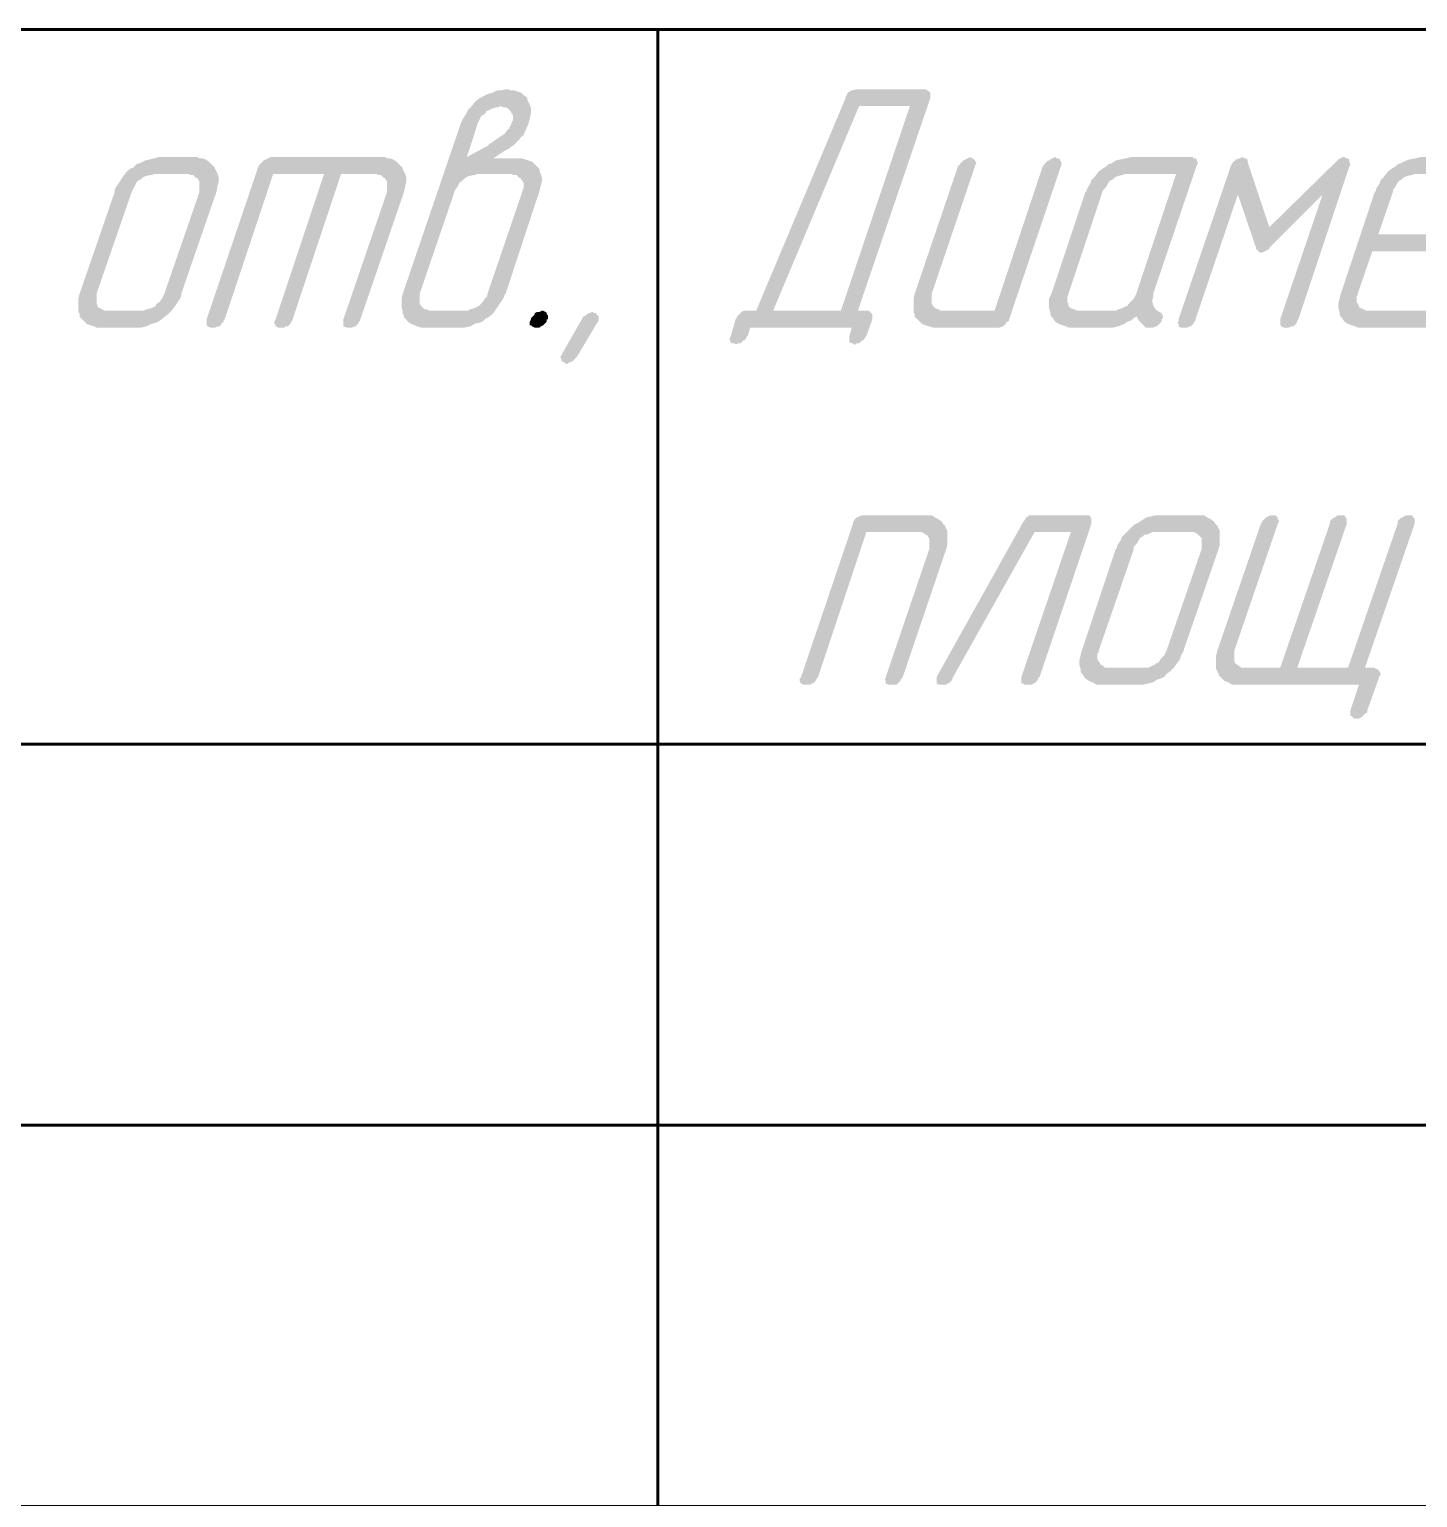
# Model space of a CAD drawing. Extents: x 260 to 1101, y 70 to 664.
# Drawn here: x 432.9 to 462.04, y 271.97 to 302.79 of the extents above; entities that cross this region are included whole.
import ezdxf

# ---------------------------------------------------------------- set-up
doc = ezdxf.new("R2010")
doc.units = 0
doc.header["$MEASUREMENT"] = 0
doc.layers.add('PDF _Геометрия', color=7, linetype='CONTINUOUS')
doc.layers.add('PDF _Сплошная заливка', color=7, linetype='CONTINUOUS')

msp = doc.modelspace()

# ---------------------------------------------------------------- hatches: boundary and pattern name
at = {"layer": 'PDF _Сплошная заливка', "transparency": 33554559}
h = msp.add_hatch(color=256, dxfattribs=at)
h.paths.add_polyline_path([(442.797, 301.177), (442.772, 301.177), (442.747, 301.151), (442.696, 301.151), (442.62, 301.126), (442.569, 301.101), (442.518, 301.075), (442.493, 301.075), (442.493, 301.05), (442.467, 301.024), (442.442, 300.999), (442.391, 300.974), (442.366, 300.923), (442.34, 300.872), (442.315, 300.821), (442.086, 300.11), (442.416, 300.288), (442.416, 300.288), (442.442, 300.313), (442.467, 300.313), (442.518, 300.339), (442.569, 300.389), (442.645, 300.44), (442.721, 300.491), (442.797, 300.542), (442.874, 300.593), (442.95, 300.694), (442.975, 300.694), (442.975, 300.72), (443.001, 300.77), (443.026, 300.821), (443.026, 300.821), (443.026, 300.847), (443.052, 300.872), (443.052, 300.897), (443.052, 300.948), (443.052, 300.999), (443.026, 301.024), (443.001, 301.075), (443.001, 301.075), (443.001, 301.075), (442.95, 301.126), (442.899, 301.151), (442.848, 301.151)], flags=0)
h.paths.add_polyline_path([(443.026, 299.754), (442.289, 299.754), (442.264, 299.729), (442.213, 299.729), (442.112, 299.704), (442.061, 299.678), (442.01, 299.627), (442.01, 299.627), (441.985, 299.627), (441.985, 299.602), (441.934, 299.577), (441.883, 299.475), (441.858, 299.45), (441.832, 299.399), (441.095, 297.24), (441.095, 297.24), (441.095, 297.214), (441.095, 297.189), (441.095, 297.138), (441.095, 297.062), (441.095, 297.037), (441.121, 296.986), (441.121, 296.986), (441.146, 296.96), (441.172, 296.935), (441.197, 296.91), (441.248, 296.91), (441.299, 296.884), (441.349, 296.884), (442.061, 296.884), (442.112, 296.884), (442.137, 296.91), (442.239, 296.935), (442.289, 296.96), (442.34, 296.986), (442.34, 296.986), (442.366, 297.011), (442.391, 297.037), (442.416, 297.062), (442.467, 297.138), (442.518, 297.189), (442.518, 297.24), (443.255, 299.399), (443.255, 299.399), (443.255, 299.424), (443.28, 299.45), (443.28, 299.475), (443.28, 299.551), (443.255, 299.602), (443.229, 299.627), (443.229, 299.653), (443.229, 299.653), (443.179, 299.678), (443.153, 299.704), (443.128, 299.729), (443.077, 299.729)], flags=0)
h.paths.add_polyline_path([(443.001, 301.507), (443.077, 301.507), (443.153, 301.482), (443.229, 301.456), (443.28, 301.405), (443.356, 301.355), (443.356, 301.329), (443.356, 301.304), (443.382, 301.253), (443.407, 301.202), (443.433, 301.126), (443.433, 301.05), (443.407, 300.923), (443.382, 300.821), (443.331, 300.694), (443.28, 300.593), (443.28, 300.593), (443.28, 300.567), (443.255, 300.542), (443.229, 300.542), (443.179, 300.466), (443.077, 300.364), (443.077, 300.364), (443.052, 300.339), (443.026, 300.339), (443.001, 300.313), (442.975, 300.288), (442.925, 300.262), (442.874, 300.237), (442.645, 300.085), (443.179, 300.085), (443.229, 300.085), (443.306, 300.059), (443.382, 300.034), (443.458, 300.008), (443.509, 299.958), (443.585, 299.881), (443.585, 299.881), (443.61, 299.856), (443.61, 299.805), (443.636, 299.754), (443.661, 299.678), (443.661, 299.602), (443.636, 299.5), (443.61, 299.399), (442.899, 297.24), (442.874, 297.214), (442.874, 297.189), (442.848, 297.138), (442.797, 297.062), (442.747, 296.986), (442.696, 296.91), (442.62, 296.808), (442.518, 296.732), (442.493, 296.732), (442.467, 296.706), (442.416, 296.656), (442.34, 296.63), (442.239, 296.605), (442.162, 296.554), (442.035, 296.529), (441.934, 296.529), (441.172, 296.529), (441.121, 296.529), (441.045, 296.554), (440.994, 296.579), (440.918, 296.605), (440.841, 296.656), (440.791, 296.732), (440.765, 296.732), (440.765, 296.783), (440.74, 296.808), (440.74, 296.884), (440.714, 296.96), (440.714, 297.037), (440.714, 297.138), (440.74, 297.24), (441.476, 299.399), (441.959, 300.821), (441.959, 300.821), (441.959, 300.821), (441.985, 300.872), (442.01, 300.923), (442.061, 300.999), (442.112, 301.101), (442.188, 301.177), (442.264, 301.278), (442.366, 301.355), (442.391, 301.355), (442.416, 301.38), (442.467, 301.405), (442.518, 301.431), (442.62, 301.456), (442.721, 301.507), (442.797, 301.507), (442.899, 301.532), (442.95, 301.532)], flags=0)
h = msp.add_hatch(color=256, dxfattribs=at)
h.paths.add_polyline_path([(451.384, 301.177), (450.317, 301.177), (448.514, 296.884), (449.936, 296.884)], flags=0)
h.paths.add_polyline_path([(451.74, 301.507), (451.765, 301.507), (451.791, 301.482), (451.816, 301.456), (451.816, 301.405), (451.816, 301.355), (450.292, 296.884), (450.495, 296.884), (450.521, 296.884), (450.546, 296.859), (450.571, 296.833), (450.597, 296.808), (450.597, 296.757), (450.597, 296.706), (450.47, 296.351), (450.47, 296.351), (450.444, 296.325), (450.419, 296.275), (450.368, 296.249), (450.343, 296.224), (450.317, 296.198), (450.266, 296.198), (450.241, 296.173), (450.216, 296.173), (450.19, 296.198), (450.165, 296.198), (450.114, 296.224), (450.114, 296.224), (450.114, 296.249), (450.114, 296.3), (450.114, 296.351), (450.165, 296.529), (448.031, 296.529), (447.98, 296.351), (447.955, 296.351), (447.955, 296.325), (447.929, 296.275), (447.878, 296.249), (447.853, 296.224), (447.828, 296.198), (447.777, 296.198), (447.726, 296.173), (447.726, 296.173), (447.701, 296.198), (447.65, 296.198), (447.624, 296.224), (447.624, 296.224), (447.599, 296.275), (447.599, 296.3), (447.624, 296.351), (447.726, 296.706), (447.726, 296.706), (447.751, 296.732), (447.751, 296.757), (447.777, 296.783), (447.828, 296.833), (447.853, 296.859), (447.904, 296.884), (447.98, 296.884), (448.158, 296.884), (450.038, 301.355), (450.038, 301.355), (450.038, 301.38), (450.063, 301.405), (450.063, 301.431), (450.114, 301.482), (450.165, 301.507), (450.266, 301.532), (451.715, 301.532)], flags=0)
h = msp.add_hatch(color=256, dxfattribs=at)
h.paths.add_polyline_path([(436.243, 299.754), (435.506, 299.754), (435.481, 299.729), (435.43, 299.729), (435.329, 299.704), (435.278, 299.678), (435.227, 299.627), (435.227, 299.627), (435.202, 299.627), (435.176, 299.602), (435.151, 299.577), (435.1, 299.475), (435.074, 299.424), (435.049, 299.373), (434.312, 297.24), (434.312, 297.24), (434.312, 297.214), (434.312, 297.189), (434.312, 297.138), (434.312, 297.062), (434.312, 297.037), (434.338, 296.986), (434.338, 296.986), (434.338, 296.96), (434.389, 296.935), (434.439, 296.91), (434.49, 296.884), (434.541, 296.884), (435.278, 296.884), (435.303, 296.884), (435.354, 296.91), (435.456, 296.935), (435.506, 296.96), (435.557, 296.986), (435.557, 296.986), (435.557, 297.011), (435.583, 297.037), (435.633, 297.062), (435.684, 297.138), (435.71, 297.189), (435.735, 297.24), (436.472, 299.373), (436.472, 299.399), (436.472, 299.399), (436.472, 299.424), (436.472, 299.475), (436.472, 299.551), (436.472, 299.602), (436.446, 299.627), (436.446, 299.653), (436.446, 299.653), (436.395, 299.678), (436.345, 299.729), (436.294, 299.729)], flags=0)
h.paths.add_polyline_path([(436.472, 300.085), (436.523, 300.085), (436.599, 300.059), (436.675, 300.008), (436.726, 299.958), (436.802, 299.881), (436.802, 299.881), (436.802, 299.856), (436.827, 299.805), (436.853, 299.754), (436.878, 299.678), (436.878, 299.602), (436.853, 299.5), (436.827, 299.373), (436.091, 297.24), (436.091, 297.214), (436.091, 297.189), (436.065, 297.138), (436.014, 297.062), (435.964, 296.986), (435.887, 296.884), (435.811, 296.808), (435.71, 296.732), (435.71, 296.732), (435.684, 296.706), (435.608, 296.656), (435.557, 296.63), (435.456, 296.605), (435.354, 296.554), (435.252, 296.529), (435.151, 296.529), (434.389, 296.529), (434.312, 296.529), (434.261, 296.554), (434.185, 296.579), (434.109, 296.605), (434.058, 296.656), (433.982, 296.732), (433.982, 296.732), (433.957, 296.757), (433.957, 296.808), (433.931, 296.859), (433.931, 296.935), (433.931, 297.037), (433.931, 297.138), (433.957, 297.24), (434.693, 299.373), (434.693, 299.399), (434.693, 299.424), (434.719, 299.475), (434.77, 299.551), (434.82, 299.627), (434.871, 299.704), (434.947, 299.805), (435.049, 299.881), (435.074, 299.881), (435.1, 299.907), (435.151, 299.958), (435.227, 299.983), (435.329, 300.034), (435.43, 300.059), (435.532, 300.085), (435.633, 300.11), (436.421, 300.11)], flags=0)
for points in [[(440.409, 300.085), (440.46, 300.085), (440.536, 300.059), (440.613, 300.008), (440.663, 299.958), (440.74, 299.881), (440.74, 299.881), (440.74, 299.856), (440.765, 299.805), (440.791, 299.754), (440.816, 299.678), (440.816, 299.602), (440.791, 299.5), (440.765, 299.373), (439.851, 296.706), (439.851, 296.681), (439.825, 296.656), (439.8, 296.605), (439.749, 296.554), (439.749, 296.554), (439.724, 296.554), (439.673, 296.529), (439.622, 296.529), (439.622, 296.529), (439.597, 296.529), (439.571, 296.529), (439.495, 296.554), (439.495, 296.579), (439.495, 296.605), (439.495, 296.63), (439.495, 296.656), (439.495, 296.706), (440.409, 299.373), (440.409, 299.399), (440.409, 299.399), (440.409, 299.424), (440.409, 299.475), (440.409, 299.551), (440.409, 299.602), (440.384, 299.627), (440.384, 299.653), (440.384, 299.653), (440.333, 299.678), (440.282, 299.729), (440.232, 299.729), (440.181, 299.754), (439.444, 299.754), (438.428, 296.706), (438.428, 296.681), (438.402, 296.656), (438.377, 296.605), (438.326, 296.554), (438.326, 296.554), (438.276, 296.554), (438.25, 296.529), (438.174, 296.529), (438.174, 296.529), (438.148, 296.529), (438.123, 296.529), (438.072, 296.554), (438.072, 296.579), (438.047, 296.605), (438.047, 296.63), (438.047, 296.656), (438.072, 296.706), (439.088, 299.754), (438.021, 299.754), (437.005, 296.706), (436.98, 296.681), (436.98, 296.656), (436.929, 296.605), (436.904, 296.554), (436.878, 296.554), (436.853, 296.554), (436.802, 296.529), (436.751, 296.529), (436.751, 296.529), (436.726, 296.529), (436.7, 296.529), (436.65, 296.554), (436.624, 296.579), (436.624, 296.605), (436.624, 296.63), (436.624, 296.656), (436.624, 296.706), (437.717, 299.932), (437.717, 299.932), (437.742, 299.958), (437.767, 299.983), (437.793, 300.008), (437.818, 300.034), (437.869, 300.059), (437.92, 300.085), (437.971, 300.11), (440.359, 300.11)], [(454.458, 300.085), (454.509, 300.085), (454.534, 300.059), (454.534, 300.034), (454.56, 300.008), (454.56, 299.983), (454.56, 299.932), (453.468, 296.706), (453.468, 296.681), (453.442, 296.656), (453.417, 296.656), (453.391, 296.605), (453.366, 296.579), (453.34, 296.554), (453.264, 296.529), (453.213, 296.529), (451.918, 296.529), (451.867, 296.529), (451.791, 296.554), (451.715, 296.579), (451.638, 296.605), (451.588, 296.656), (451.511, 296.732), (451.511, 296.732), (451.486, 296.757), (451.486, 296.808), (451.46, 296.859), (451.46, 296.935), (451.46, 297.037), (451.46, 297.138), (451.486, 297.24), (452.4, 299.932), (452.426, 299.932), (452.426, 299.958), (452.451, 299.983), (452.502, 300.034), (452.502, 300.034), (452.553, 300.059), (452.604, 300.085), (452.655, 300.11), (452.655, 300.11), (452.68, 300.085), (452.705, 300.085), (452.731, 300.059), (452.756, 300.034), (452.756, 300.008), (452.782, 299.983), (452.756, 299.932), (451.842, 297.24), (451.842, 297.24), (451.842, 297.214), (451.842, 297.189), (451.842, 297.138), (451.842, 297.062), (451.842, 297.037), (451.867, 296.986), (451.867, 296.986), (451.892, 296.96), (451.918, 296.935), (451.994, 296.91), (452.019, 296.884), (452.096, 296.884), (453.163, 296.884), (454.179, 299.932), (454.204, 299.932), (454.204, 299.958), (454.23, 299.983), (454.28, 300.034), (454.306, 300.034), (454.331, 300.059), (454.382, 300.085), (454.433, 300.11), (454.433, 300.11)], [(460.53, 300.085), (460.555, 300.085), (460.606, 300.059), (460.606, 300.034), (460.606, 300.008), (460.632, 299.958), (460.632, 299.932), (460.606, 299.907), (459.539, 296.706), (459.514, 296.681), (459.514, 296.656), (459.488, 296.605), (459.438, 296.554), (459.412, 296.554), (459.387, 296.554), (459.336, 296.529), (459.285, 296.529), (459.285, 296.529), (459.26, 296.529), (459.234, 296.529), (459.184, 296.554), (459.158, 296.579), (459.158, 296.605), (459.158, 296.63), (459.158, 296.656), (459.158, 296.706), (460.047, 299.323), (458.929, 298.205), (458.929, 298.205), (458.929, 298.18), (458.879, 298.154), (458.828, 298.129), (458.777, 298.103), (458.752, 298.103), (458.726, 298.103), (458.701, 298.129), (458.675, 298.154), (458.65, 298.18), (458.65, 298.205), (458.269, 299.323), (457.38, 296.706), (457.38, 296.681), (457.354, 296.656), (457.329, 296.605), (457.278, 296.554), (457.278, 296.554), (457.253, 296.554), (457.202, 296.529), (457.151, 296.529), (457.126, 296.529), (457.126, 296.529), (457.075, 296.529), (457.024, 296.554), (457.024, 296.579), (457.024, 296.605), (456.999, 296.63), (457.024, 296.656), (457.024, 296.706), (458.117, 299.907), (458.117, 299.932), (458.142, 299.958), (458.167, 300.008), (458.218, 300.034), (458.218, 300.059), (458.244, 300.059), (458.32, 300.085), (458.371, 300.11), (458.371, 300.11), (458.396, 300.085), (458.421, 300.085), (458.447, 300.085), (458.447, 300.059), (458.472, 300.059), (458.472, 300.008), (458.929, 298.637), (460.327, 300.008), (460.327, 300.008), (460.352, 300.034), (460.378, 300.059), (460.428, 300.085), (460.479, 300.11), (460.505, 300.11)], [(443.687, 296.884), (443.737, 296.859), (443.763, 296.833), (443.763, 296.808), (443.788, 296.783), (443.788, 296.757), (443.788, 296.706), (443.763, 296.706), (443.763, 296.656), (443.737, 296.63), (443.687, 296.579), (443.687, 296.579), (443.636, 296.554), (443.61, 296.529), (443.534, 296.529), (443.534, 296.529), (443.509, 296.529), (443.458, 296.554), (443.433, 296.579), (443.407, 296.579), (443.407, 296.605), (443.407, 296.656), (443.433, 296.706), (443.433, 296.706), (443.433, 296.732), (443.458, 296.757), (443.509, 296.808), (443.509, 296.833), (443.56, 296.859), (443.61, 296.859), (443.661, 296.884), (443.661, 296.884)], [(444.754, 296.833), (444.805, 296.833), (444.805, 296.808), (444.83, 296.783), (444.855, 296.757), (444.855, 296.732), (444.855, 296.681), (444.855, 296.681), (444.805, 296.605), (444.398, 295.919), (444.347, 295.868), (444.322, 295.843), (444.296, 295.817), (444.271, 295.817), (444.246, 295.792), (444.22, 295.792), (444.195, 295.767), (444.169, 295.767), (444.144, 295.792), (444.093, 295.817), (444.093, 295.817), (444.068, 295.843), (444.068, 295.868), (444.042, 295.919), (444.068, 295.944), (444.068, 295.944), (444.093, 295.995), (444.5, 296.706), (444.525, 296.757), (444.576, 296.783), (444.601, 296.808), (444.601, 296.808), (444.652, 296.833), (444.677, 296.833), (444.703, 296.859), (444.728, 296.859)], [(451.765, 292.592), (451.842, 292.592), (451.918, 292.541), (451.969, 292.515), (452.045, 292.465), (452.096, 292.388), (452.121, 292.388), (452.121, 292.363), (452.146, 292.312), (452.172, 292.261), (452.172, 292.185), (452.172, 292.084), (452.172, 291.982), (452.146, 291.88), (451.232, 289.188), (451.232, 289.188), (451.206, 289.163), (451.181, 289.112), (451.13, 289.061), (451.13, 289.061), (451.105, 289.036), (451.054, 289.036), (451.003, 289.036), (450.978, 289.036), (450.978, 289.036), (450.927, 289.036), (450.876, 289.061), (450.876, 289.061), (450.876, 289.112), (450.851, 289.137), (450.876, 289.163), (450.876, 289.188), (451.791, 291.88), (451.791, 291.88), (451.791, 291.906), (451.791, 291.931), (451.791, 291.982), (451.791, 292.058), (451.791, 292.109), (451.765, 292.134), (451.765, 292.134), (451.765, 292.16), (451.715, 292.185), (451.638, 292.236), (451.613, 292.236), (451.562, 292.236), (450.47, 292.236), (449.454, 289.188), (449.454, 289.188), (449.428, 289.163), (449.403, 289.112), (449.352, 289.061), (449.326, 289.061), (449.301, 289.036), (449.276, 289.036), (449.2, 289.036), (449.2, 289.036), (449.174, 289.036), (449.149, 289.036), (449.098, 289.061), (449.098, 289.061), (449.072, 289.112), (449.072, 289.137), (449.072, 289.163), (449.098, 289.188), (450.19, 292.414), (450.19, 292.439), (450.19, 292.439), (450.216, 292.49), (450.241, 292.515), (450.266, 292.541), (450.317, 292.566), (450.368, 292.592), (450.419, 292.592), (451.715, 292.592)], [(455.119, 292.592), (455.144, 292.592), (455.17, 292.566), (455.195, 292.515), (455.195, 292.49), (455.195, 292.414), (454.103, 289.188), (454.077, 289.188), (454.077, 289.163), (454.052, 289.112), (454.001, 289.061), (453.976, 289.061), (453.95, 289.036), (453.899, 289.036), (453.849, 289.036), (453.849, 289.036), (453.823, 289.036), (453.798, 289.036), (453.747, 289.061), (453.722, 289.061), (453.722, 289.112), (453.722, 289.137), (453.722, 289.163), (453.722, 289.188), (454.763, 292.236), (454.001, 292.236), (452.273, 289.163), (452.273, 289.163), (452.273, 289.137), (452.223, 289.086), (452.146, 289.036), (452.121, 289.036), (452.07, 289.036), (452.045, 289.036), (452.019, 289.036), (451.994, 289.036), (451.943, 289.061), (451.943, 289.086), (451.943, 289.112), (451.943, 289.137), (451.943, 289.188), (451.969, 289.239), (453.772, 292.465), (453.772, 292.465), (453.798, 292.49), (453.823, 292.541), (453.899, 292.592), (453.95, 292.592), (454.001, 292.592), (455.093, 292.592)], [(461.902, 292.592), (461.927, 292.592), (461.953, 292.541), (461.953, 292.541), (461.978, 292.515), (461.978, 292.465), (461.978, 292.414), (460.936, 289.391), (461.14, 289.391), (461.165, 289.366), (461.191, 289.366), (461.216, 289.34), (461.241, 289.315), (461.267, 289.264), (461.241, 289.213), (460.987, 288.502), (460.987, 288.502), (460.987, 288.451), (460.936, 288.426), (460.886, 288.375), (460.886, 288.375), (460.86, 288.35), (460.809, 288.324), (460.759, 288.324), (460.733, 288.324), (460.708, 288.324), (460.682, 288.35), (460.657, 288.375), (460.632, 288.375), (460.632, 288.401), (460.632, 288.451), (460.632, 288.502), (460.809, 289.036), (458.269, 289.036), (458.218, 289.036), (458.142, 289.036), (458.066, 289.086), (457.989, 289.112), (457.939, 289.163), (457.863, 289.239), (457.863, 289.239), (457.863, 289.264), (457.837, 289.315), (457.812, 289.366), (457.812, 289.442), (457.812, 289.544), (457.812, 289.645), (457.837, 289.747), (458.752, 292.414), (458.777, 292.439), (458.777, 292.465), (458.802, 292.49), (458.853, 292.541), (458.853, 292.541), (458.904, 292.566), (458.955, 292.592), (459.006, 292.592), (459.006, 292.592), (459.031, 292.592), (459.057, 292.592), (459.107, 292.541), (459.107, 292.541), (459.107, 292.515), (459.133, 292.465), (459.107, 292.414), (458.193, 289.747), (458.193, 289.721), (458.193, 289.721), (458.193, 289.696), (458.193, 289.645), (458.193, 289.569), (458.193, 289.518), (458.218, 289.493), (458.218, 289.467), (458.244, 289.467), (458.269, 289.442), (458.345, 289.391), (458.371, 289.391), (458.447, 289.391), (459.158, 289.391), (460.2, 292.414), (460.2, 292.439), (460.2, 292.465), (460.225, 292.49), (460.276, 292.541), (460.301, 292.541), (460.327, 292.566), (460.378, 292.592), (460.428, 292.592), (460.428, 292.592), (460.479, 292.592), (460.505, 292.592), (460.53, 292.541), (460.53, 292.541), (460.555, 292.515), (460.555, 292.465), (460.555, 292.414), (459.514, 289.391), (460.581, 289.391), (461.622, 292.414), (461.622, 292.439), (461.622, 292.465), (461.648, 292.49), (461.699, 292.541), (461.724, 292.541), (461.749, 292.566), (461.8, 292.592), (461.851, 292.592), (461.851, 292.592)]]:
    msp.add_hatch(color=256, dxfattribs=at).paths.add_polyline_path(points)
h = msp.add_hatch(color=256, dxfattribs=at)
h.paths.add_polyline_path([(456.973, 299.754), (455.881, 299.754), (455.855, 299.729), (455.83, 299.729), (455.729, 299.704), (455.678, 299.678), (455.627, 299.627), (455.627, 299.627), (455.602, 299.627), (455.576, 299.602), (455.551, 299.577), (455.5, 299.475), (455.449, 299.424), (455.424, 299.373), (454.712, 297.24), (454.712, 297.24), (454.712, 297.214), (454.687, 297.189), (454.687, 297.138), (454.687, 297.062), (454.712, 297.037), (454.712, 296.986), (454.712, 296.986), (454.738, 296.96), (454.763, 296.935), (454.839, 296.91), (454.89, 296.884), (454.941, 296.884), (455.678, 296.884), (455.703, 296.884), (455.754, 296.91), (455.83, 296.935), (455.881, 296.96), (455.932, 296.986), (455.957, 296.986), (455.957, 297.011), (455.983, 297.037), (456.008, 297.062), (456.084, 297.138), (456.11, 297.189), (456.135, 297.24)], flags=0)
h.paths.add_polyline_path([(457.329, 300.085), (457.38, 300.085), (457.405, 300.059), (457.405, 300.034), (457.431, 299.983), (457.405, 299.932), (456.491, 297.24), (456.491, 297.24), (456.491, 297.214), (456.491, 297.189), (456.491, 297.164), (456.465, 297.087), (456.491, 297.011), (456.491, 296.986), (456.516, 296.96), (456.541, 296.91), (456.618, 296.859), (456.618, 296.859), (456.618, 296.859), (456.668, 296.833), (456.668, 296.808), (456.694, 296.783), (456.694, 296.732), (456.668, 296.706), (456.668, 296.681), (456.668, 296.656), (456.618, 296.605), (456.592, 296.579), (456.567, 296.554), (456.541, 296.554), (456.491, 296.529), (456.44, 296.529), (456.389, 296.529), (456.364, 296.529), (456.338, 296.529), (456.287, 296.579), (456.237, 296.63), (456.237, 296.63), (456.211, 296.656), (456.211, 296.656), (456.186, 296.681), (456.16, 296.732), (456.16, 296.757), (456.135, 296.757), (456.084, 296.732), (456.033, 296.681), (455.957, 296.656), (455.881, 296.605), (455.754, 296.554), (455.652, 296.529), (455.525, 296.529), (454.763, 296.529), (454.712, 296.529), (454.662, 296.554), (454.585, 296.579), (454.509, 296.605), (454.433, 296.656), (454.382, 296.732), (454.382, 296.732), (454.357, 296.757), (454.331, 296.808), (454.331, 296.859), (454.306, 296.935), (454.306, 297.037), (454.306, 297.138), (454.357, 297.24), (455.068, 299.373), (455.093, 299.399), (455.093, 299.424), (455.119, 299.475), (455.17, 299.551), (455.195, 299.627), (455.271, 299.704), (455.347, 299.805), (455.449, 299.881), (455.449, 299.881), (455.5, 299.907), (455.551, 299.958), (455.627, 299.983), (455.703, 300.034), (455.805, 300.059), (455.932, 300.085), (456.033, 300.11), (457.329, 300.11)], flags=0)
h = msp.add_hatch(color=256, dxfattribs=at)
h.paths.add_polyline_path([(462.715, 299.754), (461.978, 299.754), (461.927, 299.729), (461.902, 299.729), (461.8, 299.704), (461.749, 299.678), (461.699, 299.627), (461.699, 299.627), (461.673, 299.627), (461.648, 299.602), (461.622, 299.577), (461.572, 299.475), (461.521, 299.424), (461.521, 299.373), (461.216, 298.484), (462.639, 298.484), (462.943, 299.373), (462.943, 299.399), (462.943, 299.399), (462.943, 299.424), (462.943, 299.475), (462.943, 299.551), (462.943, 299.602), (462.918, 299.627), (462.918, 299.653), (462.893, 299.653), (462.867, 299.678), (462.791, 299.729), (462.766, 299.729)], flags=0)
h.paths.add_polyline_path([(462.918, 300.085), (462.994, 300.085), (463.07, 300.059), (463.121, 300.008), (463.197, 299.958), (463.248, 299.881), (463.274, 299.881), (463.274, 299.856), (463.299, 299.805), (463.325, 299.754), (463.325, 299.678), (463.325, 299.602), (463.325, 299.5), (463.299, 299.373), (462.918, 298.307), (462.918, 298.307), (462.918, 298.281), (462.893, 298.256), (462.867, 298.23), (462.842, 298.18), (462.791, 298.154), (462.74, 298.129), (462.689, 298.129), (461.089, 298.129), (460.784, 297.24), (460.784, 297.24), (460.784, 297.214), (460.759, 297.189), (460.759, 297.138), (460.759, 297.062), (460.784, 297.037), (460.809, 296.986), (460.809, 296.986), (460.809, 296.96), (460.86, 296.935), (460.911, 296.91), (460.962, 296.884), (461.013, 296.884), (462.283, 296.884), (462.308, 296.884), (462.334, 296.859), (462.385, 296.833), (462.385, 296.808), (462.385, 296.783), (462.385, 296.757), (462.385, 296.706), (462.385, 296.706), (462.359, 296.656), (462.334, 296.63), (462.308, 296.579), (462.283, 296.579), (462.257, 296.554), (462.207, 296.529), (462.156, 296.529), (460.835, 296.529), (460.784, 296.529), (460.733, 296.554), (460.657, 296.579), (460.581, 296.605), (460.505, 296.656), (460.454, 296.732), (460.454, 296.732), (460.428, 296.757), (460.403, 296.808), (460.403, 296.859), (460.378, 296.935), (460.378, 297.037), (460.403, 297.138), (460.428, 297.24), (461.14, 299.373), (461.165, 299.399), (461.165, 299.424), (461.191, 299.475), (461.241, 299.551), (461.267, 299.627), (461.343, 299.704), (461.419, 299.805), (461.521, 299.881), (461.521, 299.881), (461.572, 299.907), (461.622, 299.958), (461.699, 299.983), (461.8, 300.034), (461.876, 300.059), (462.003, 300.085), (462.105, 300.11), (462.867, 300.11)], flags=0)
h = msp.add_hatch(color=256, dxfattribs=at)
h.paths.add_polyline_path([(457.253, 292.236), (456.541, 292.236), (456.491, 292.236), (456.465, 292.236), (456.364, 292.185), (456.313, 292.185), (456.262, 292.134), (456.262, 292.134), (456.237, 292.134), (456.211, 292.109), (456.186, 292.058), (456.135, 291.982), (456.084, 291.931), (456.084, 291.88), (455.347, 289.747), (455.347, 289.721), (455.347, 289.721), (455.322, 289.696), (455.322, 289.645), (455.322, 289.569), (455.347, 289.518), (455.373, 289.493), (455.373, 289.467), (455.373, 289.467), (455.424, 289.442), (455.474, 289.391), (455.525, 289.391), (455.576, 289.391), (456.313, 289.391), (456.338, 289.391), (456.389, 289.391), (456.491, 289.442), (456.516, 289.442), (456.567, 289.493), (456.592, 289.493), (456.592, 289.493), (456.618, 289.518), (456.643, 289.569), (456.719, 289.645), (456.745, 289.696), (456.77, 289.747), (457.507, 291.88), (457.507, 291.88), (457.507, 291.906), (457.507, 291.931), (457.507, 291.982), (457.507, 292.058), (457.507, 292.109), (457.481, 292.134), (457.481, 292.134), (457.456, 292.16), (457.431, 292.185), (457.354, 292.236), (457.329, 292.236)], flags=0)
h.paths.add_polyline_path([(457.481, 292.592), (457.558, 292.592), (457.634, 292.541), (457.685, 292.515), (457.761, 292.465), (457.812, 292.388), (457.837, 292.388), (457.837, 292.363), (457.863, 292.312), (457.888, 292.261), (457.888, 292.185), (457.888, 292.084), (457.888, 291.982), (457.863, 291.88), (457.126, 289.747), (457.126, 289.721), (457.1, 289.696), (457.075, 289.645), (457.05, 289.569), (456.999, 289.493), (456.923, 289.391), (456.846, 289.315), (456.745, 289.239), (456.745, 289.213), (456.694, 289.188), (456.643, 289.163), (456.567, 289.137), (456.491, 289.086), (456.389, 289.061), (456.287, 289.036), (456.16, 289.036), (455.398, 289.036), (455.347, 289.036), (455.297, 289.036), (455.22, 289.086), (455.144, 289.112), (455.068, 289.163), (455.017, 289.239), (455.017, 289.239), (454.992, 289.264), (454.966, 289.315), (454.966, 289.366), (454.941, 289.442), (454.941, 289.544), (454.966, 289.645), (454.992, 289.747), (455.703, 291.88), (455.729, 291.906), (455.729, 291.931), (455.754, 291.982), (455.805, 292.058), (455.83, 292.134), (455.906, 292.211), (455.983, 292.287), (456.084, 292.388), (456.084, 292.388), (456.135, 292.414), (456.186, 292.439), (456.262, 292.49), (456.338, 292.541), (456.44, 292.566), (456.567, 292.592), (456.668, 292.592), (457.431, 292.592)], flags=0)

# ---------------------------------------------------------------- linework, layer by layer
at = {"layer": 'PDF _Геометрия', "lineweight": 60}
msp.add_lwpolyline([(370.082, 302.789), (370.082, 287.788), (545.708, 287.788), (545.708, 302.789)], close=True, dxfattribs=at)
for points in [[(446.096, 198.789), (446.096, 207.789), (446.096, 215.789), (446.096, 223.788), (446.096, 231.788), (446.096, 239.788), (446.096, 247.789), (446.096, 255.789), (446.096, 263.789), (446.096, 271.789), (446.096, 279.789), (446.096, 287.788), (446.096, 302.789)], [(545.708, 287.788), (370.082, 287.788), (370.082, 279.789), (545.708, 279.789), (370.082, 279.789), (370.082, 271.789), (545.708, 271.789), (370.082, 271.789), (370.082, 263.789), (545.708, 263.789), (370.082, 263.789), (370.082, 255.789), (545.708, 255.789), (370.082, 255.789), (370.082, 247.789), (545.708, 247.789), (370.082, 247.789), (370.082, 239.788), (545.708, 239.788)]]:
    msp.add_lwpolyline(points, dxfattribs=at)

doc.saveas('drawing.dxf')
